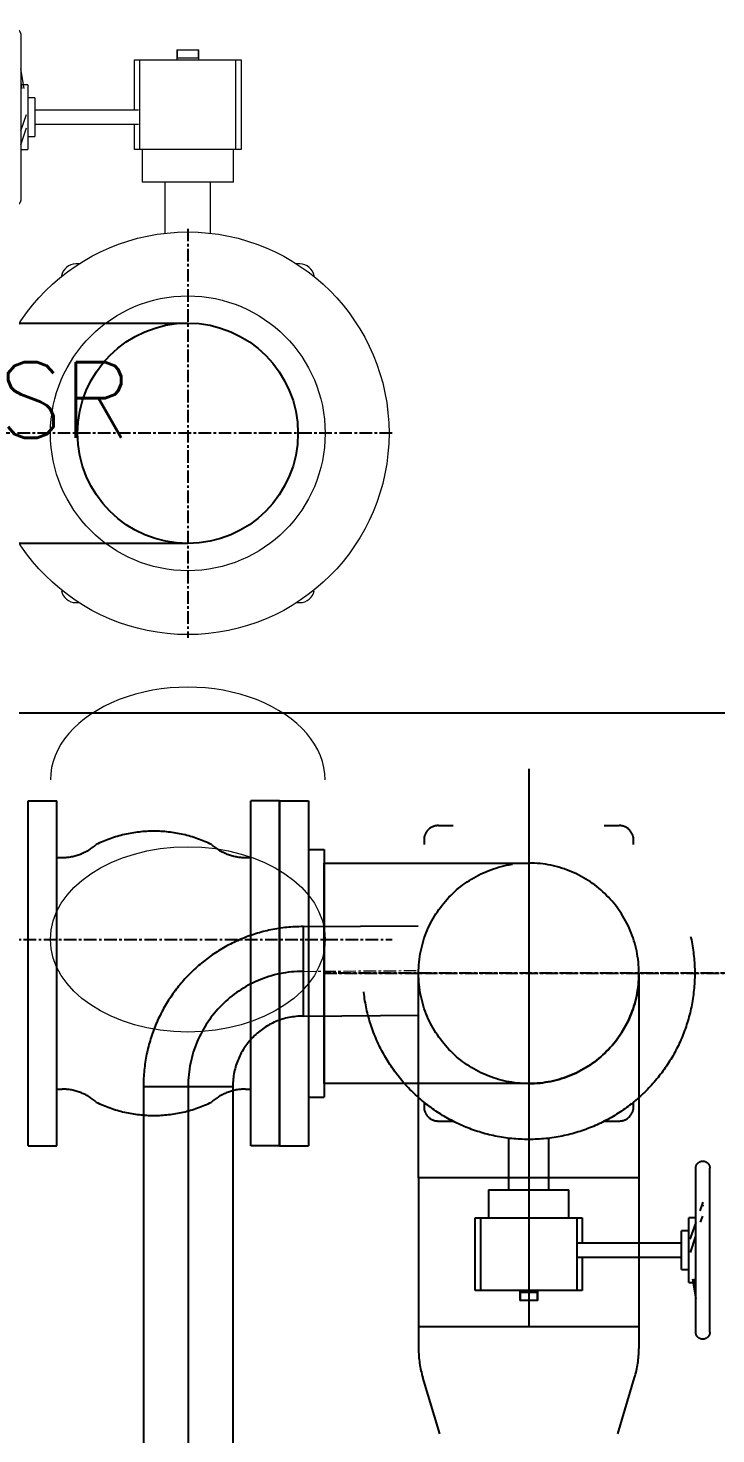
# Model space of a CAD drawing. Extents: x -181672 to 290600, y -29000 to 395522.
# Drawn here: x 9586 to 10270, y 33607 to 35003 of the extents above; entities that cross this region are included whole.
import ezdxf

# ---------------------------------------------------------------- set-up
doc = ezdxf.new("R2010")
doc.units = 0
doc.header["$LTSCALE"] = 10
doc.linetypes.add('XFM7P20PCW$0$CENTER', pattern=[2, 1.25, -0.25, 0.25, -0.25])
doc.linetypes.add('XFM7P20PCW$0$Dashed', pattern=[2, 1, -1])
doc.layers.add('XFM7P20PCW$0$M-PIPE--2', color=252, linetype='Continuous', lineweight=9)
doc.layers.add('XFM7P20PCW$0$M-PIPE--4', color=252, linetype='Continuous', lineweight=9)
doc.styles.add('XFM7P20PCW$0$Standard', font='txt.shx', dxfattribs={"bigfont": 'chineset.shx'})

# ---------------------------------------------------------------- blocks, each defined once
blk = doc.blocks.new('XFM7P20PCW$0$A$C03461BB6')
at = {"color": 1, "linetype": 'XFM7P20PCW$0$CENTER'}
for p, q in [((0, 203.2), (0, -203.2)), ((203.2, 0), (-203.2, 0))]:
    blk.add_line(p, q, dxfattribs=at)
at = {"color": 0}
blk.add_lwpolyline([(0, -109.5), (-203.2, -109.5), (-203.2, 109.5), (0, 109.5)], dxfattribs=at)
blk.add_circle((0, 0), 109.5, dxfattribs=at)
at = {"color": 0, "style": 'XFM7P20PCW$0$Standard'}
blk.add_text('SR', height=75, dxfattribs=at).set_placement((-188.3, -4.4))
blk = doc.blocks.new('XFM7P20PCW$0$BV-250A-T')
for p, q in [((-180, 396.1), (-179.9, 396.3)), ((-180, 395.8), (-180, 396.1)), ((-180, 395.5), (-180, 395.8)), ((-180, 395.5), (-180, 232.5)), ((-179.9, 396.9), (-179.8, 397.2)), ((-179.9, 396.6), (-179.9, 396.9)), ((-179.9, 396.3), (-179.9, 396.6)), ((-179.8, 397.2), (-179.7, 397.4)), ((-179.7, 397.4), (-179.6, 397.7)), ((-179.6, 398), (-179.4, 398.2)), ((-179.6, 397.7), (-179.6, 398)), ((-179.4, 398.2), (-179.3, 398.5)), ((-179.3, 398.5), (-179.2, 398.7)), ((-179.2, 398.7), (-179.1, 399)), ((-179.1, 399), (-178.9, 399.2)), ((-178.9, 399.2), (-178.8, 399.5)), ((-178.8, 399.5), (-178.6, 399.7)), ((-178.6, 399.7), (-178.4, 399.9)), ((-178.4, 399.9), (-178.3, 400.1)), ((-178.3, 400.1), (-178.1, 400.3)), ((-178.1, 400.3), (-177.9, 400.5)), ((-177.9, 400.5), (-177.7, 400.7)), ((-177.7, 400.7), (-177.5, 400.9)), ((-177.5, 400.9), (-177.2, 401.1)), ((-177.2, 401.1), (-177, 401.2)), ((-177, 401.2), (-176.8, 401.4)), ((-176.8, 401.4), (-176.5, 401.5)), ((-176.5, 401.5), (-176.3, 401.7)), ((-176.3, 401.7), (-176, 401.8)), ((-176, 401.8), (-175.8, 401.9)), ((-175.8, 401.9), (-175.5, 402)), ((-175.5, 402), (-175.3, 402.1)), ((-175.3, 402.1), (-175, 402.2)), ((-175, 402.2), (-174.7, 402.3)), ((-174.7, 402.3), (-174.5, 402.3)), ((-174.5, 402.3), (-174.2, 402.4)), ((-174.2, 402.4), (-173.9, 402.4)), ((-173.9, 402.4), (-173.6, 402.5)), ((-173.6, 402.5), (-173.4, 402.5)), ((-173.4, 402.5), (-173.1, 402.5)), ((-173.1, 402.5), (-173, 402.5)), ((-172.8, 401.2), (-173, 402.5)), ((-173, 402.5), (-173, 402.5)), ((-173, 402.5), (-172.7, 402.5)), ((-172.7, 402.5), (-172.4, 402.5)), ((-172.4, 402.5), (-172.2, 402.4)), ((-172.2, 402.4), (-171.9, 402.4)), ((-171.9, 402.4), (-171.6, 402.4)), ((-171.6, 402.4), (-171.3, 402.3)), ((-171.3, 402.3), (-171.1, 402.2)), ((-171.1, 402.2), (-170.8, 402.1)), ((-170.8, 402.1), (-170.5, 402.1)), ((-170.5, 402.1), (-170.3, 401.9)), ((-170.3, 401.9), (-170, 401.8)), ((-170, 401.8), (-169.8, 401.7)), ((-169.8, 401.7), (-169.5, 401.6)), ((-169.5, 401.6), (-169.3, 401.4)), ((-169.3, 401.4), (-169, 401.3)), ((-169, 401.3), (-168.8, 401.1)), ((-168.8, 401.1), (-168.6, 400.9)), ((-168.6, 400.9), (-168.4, 400.8)), ((-168.4, 400.8), (-168.2, 400.6)), ((-168.2, 400.6), (-168, 400.4)), ((-168, 400.4), (-167.8, 400.2)), ((-167.8, 400.2), (-167.6, 400)), ((-167.6, 400), (-167.4, 399.7)), ((-167.4, 399.7), (-167.3, 399.5)), ((-167.3, 399.5), (-167.1, 399.3)), ((-167.1, 399.3), (-167, 399)), ((-167, 399), (-166.8, 398.8)), ((-166.8, 398.8), (-166.7, 398.5)), ((-166.7, 398.5), (-166.6, 398.3)), ((-166.6, 398.3), (-166.5, 398)), ((-166.5, 398), (-166.4, 397.8)), ((-166.4, 397.8), (-166.3, 397.5)), ((-166.3, 397.5), (-166.2, 397.2)), ((-166.2, 397.2), (-166.2, 397)), ((-166.2, 397), (-166.1, 396.7)), ((-166.1, 396.7), (-166.1, 396.4)), ((-166.1, 396.4), (-166, 396.1)), ((-166, 396.1), (-166, 395.9)), ((-166, 395.9), (-166, 395.6)), ((-166, 395.6), (-166, 395.5)), ((-166, 395.5), (-166, 232.5)), ((-166, 395.5), (-166, 395.5)), ((-11, 381), (11, 381)), ((-11, 381), (-11, 371)), ((-10.5, 381), (-10.5, 373)), ((10.5, 373), (10.5, 381)), ((11, 371), (11, 381)), ((-53.1, 371), (53.1, 371)), ((-53.1, 321), (-53.1, 371)), ((-47.8, 282), (-47.8, 371)), ((-10.7, 373), (-11, 373)), ((-10.5, 373), (10.5, 373)), ((10.5, 373), (11, 373)), ((47.8, 282), (47.8, 371)), ((53.1, 371), (53.1, 282)), ((-162.7, 342.5), (-166, 362)), ((-166.1, 348.1), (-165.1, 342.5)), ((-159, 346), (-166, 346)), ((-159, 346), (-159, 282)), ((-152, 333.2), (-159, 333.2)), ((-152, 333.2), (-152, 294.8)), ((-160.6, 316.2), (-166.2, 300.1)), ((-49.1, 321), (-152, 321)), ((-166.1, 286.4), (-160.3, 303.3)), ((-159, 294.8), (-152, 294.8)), ((-152, 307), (-49.1, 307)), ((-53.1, 282), (-53.1, 307)), ((-170.9, 286.4), (-173, 280.3)), ((-166, 282), (-159, 282)), ((53.1, 282), (-53.1, 282)), ((-45.3, 282), (-45.3, 249.5)), ((45.3, 249.5), (45.3, 282)), ((-173, 266.3), (-170, 275.1)), ((-173, 269.3), (-173, 270.3)), ((45.3, 249.5), (-45.3, 249.5)), ((-22.7, 249.5), (-22.7, 198.7)), ((22.7, 198.7), (22.7, 249.5)), ((-180, 232.4), (-180, 232.5)), ((-180, 232.1), (-180, 232.4)), ((-180, 231.9), (-180, 232.1)), ((-179.9, 231.6), (-180, 231.9)), ((-179.9, 231.3), (-179.9, 231.6)), ((-179.8, 231), (-179.9, 231.3)), ((-179.8, 230.8), (-179.8, 231)), ((-179.7, 230.5), (-179.8, 230.8)), ((-179.6, 230.2), (-179.7, 230.5)), ((-179.5, 230), (-179.6, 230.2)), ((-179.4, 229.7), (-179.5, 230)), ((-179.3, 229.5), (-179.4, 229.7)), ((-179.2, 229.2), (-179.3, 229.5)), ((-179, 229), (-179.2, 229.2)), ((-178.9, 228.7), (-179, 229)), ((-178.7, 228.5), (-178.9, 228.7)), ((-178.6, 228.3), (-178.7, 228.5)), ((-178.4, 228), (-178.6, 228.3)), ((-178.2, 227.8), (-178.4, 228)), ((-178, 227.6), (-178.2, 227.8)), ((-177.8, 227.4), (-178, 227.6)), ((-177.6, 227.2), (-177.8, 227.4)), ((-177.4, 227.1), (-177.6, 227.2)), ((-177.2, 226.9), (-177.4, 227.1)), ((-177, 226.7), (-177.2, 226.9)), ((-176.7, 226.6), (-177, 226.7)), ((-176.5, 226.4), (-176.7, 226.6)), ((-176.2, 226.3), (-176.5, 226.4)), ((-176, 226.2), (-176.2, 226.3)), ((-175.7, 226.1), (-176, 226.2)), ((-175.5, 225.9), (-175.7, 226.1)), ((-175.2, 225.9), (-175.5, 225.9)), ((-174.9, 225.8), (-175.2, 225.9)), ((-174.7, 225.7), (-174.9, 225.8)), ((-174.4, 225.6), (-174.7, 225.7)), ((-174.1, 225.6), (-174.4, 225.6)), ((-173.8, 225.6), (-174.1, 225.6)), ((-173.6, 225.5), (-173.8, 225.6)), ((-173.3, 225.5), (-173.6, 225.5)), ((-173, 225.5), (-173.3, 225.5)), ((-172.9, 225.5), (-173, 225.5)), ((-172.6, 225.5), (-172.9, 225.5)), ((-172.4, 225.5), (-172.6, 225.5)), ((-172.1, 225.6), (-172.4, 225.5)), ((-171.8, 225.6), (-172.1, 225.6)), ((-171.5, 225.7), (-171.8, 225.6)), ((-171.3, 225.7), (-171.5, 225.7)), ((-171, 225.8), (-171.3, 225.7)), ((-170.7, 225.9), (-171, 225.8)), ((-170.5, 226), (-170.7, 225.9)), ((-170.2, 226.1), (-170.5, 226)), ((-170, 226.2), (-170.2, 226.1)), ((-169.7, 226.3), (-170, 226.2)), ((-169.5, 226.5), (-169.7, 226.3)), ((-169.2, 226.6), (-169.5, 226.5)), ((-169, 226.8), (-169.2, 226.6)), ((-168.8, 226.9), (-169, 226.8)), ((-168.5, 227.1), (-168.8, 226.9)), ((-168.3, 227.3), (-168.5, 227.1)), ((-168.1, 227.5), (-168.3, 227.3)), ((-167.9, 227.7), (-168.1, 227.5)), ((-167.7, 227.9), (-167.9, 227.7)), ((-167.6, 228.1), (-167.7, 227.9)), ((-167.4, 228.3), (-167.6, 228.1)), ((-167.2, 228.5), (-167.4, 228.3)), ((-167.1, 228.8), (-167.2, 228.5)), ((-166.9, 229), (-167.1, 228.8)), ((-166.8, 229.3), (-166.9, 229)), ((-166.7, 229.5), (-166.8, 229.3)), ((-166.6, 229.8), (-166.7, 229.5)), ((-166.4, 230), (-166.6, 229.8)), ((-166.3, 230.6), (-166.4, 230.3)), ((-166.4, 230.3), (-166.4, 230)), ((-166.2, 230.8), (-166.3, 230.6)), ((-166.1, 231.1), (-166.2, 230.8)), ((-166, 231.9), (-166.1, 231.7)), ((-166.1, 231.7), (-166.1, 231.4)), ((-166.1, 231.4), (-166.1, 231.1)), ((-166, 232.5), (-166, 232.2)), ((-166, 232.5), (-166, 232.5)), ((-166, 232.2), (-166, 231.9)), ((-107.8, 168.2), (-111.4, 168.2)), ((111.4, 168.2), (107.8, 168.2)), ((-125.6, 156.3), (-125.6, 155.6)), ((125.6, 155.6), (125.6, 156.3)), ((-125.6, -155.6), (-125.6, -156.3)), ((125.6, -156.3), (125.6, -155.6)), ((-107.8, -168.3), (-111.4, -168.3)), ((111.4, -168.3), (107.8, -168.3))]:
    blk.add_line(p, q)
blk.add_circle((0, 0), 200)
for centre, start, end in [((-111.4, 153.8), 90, 169.8685), ((111.4, 153.8), 10.1315, 90), ((-111.4, -153.8), 190.1315, 270), ((111.4, -153.8), 270, 349.8685)]:
    blk.add_arc(centre, 14.4, start, end)
blk = doc.blocks.new('XFM7P20PCW')
at = {"color": 1, "linetype": 'XFM7P20PCW$0$Dashed', "ltscale": 50}
for p, q in [((10083.66093, 34267.37495), (10083.66093, 33860.97495)), ((10083.66093, 34267.37495), (10083.66093, 33860.97495)), ((9586.01093, 34235.62495), (9614.58593, 34235.62495)), ((9586.01093, 33892.72495), (9586.01093, 34235.62495)), ((9614.58593, 33892.72495), (9614.58593, 34235.62495)), ((9807.43593, 33892.72495), (9807.43593, 34235.62495)), ((9836.01093, 34235.62495), (9807.43593, 34235.62495)), ((9836.01093, 33892.72495), (9836.01093, 34235.62495)), ((9836.01093, 34235.62495), (9864.58593, 34235.62495)), ((9836.01093, 34235.62495), (9836.01093, 33892.72495)), ((9864.58593, 34235.62495), (9864.58593, 33892.72495)), ((9993.88047, 34210.92495), (10008.56787, 34210.92495)), ((10158.75399, 34210.92495), (10173.44139, 34210.92495)), ((9864.58593, 34187.2062), (9880.46093, 34187.2062)), ((9880.46093, 34187.2062), (9880.46093, 33941.1437)), ((9979.66093, 34199.02111), (9979.66093, 34192.15294)), ((10187.66093, 34192.15294), (10187.66093, 34199.02111)), ((9859.06371, 34110.57496), (9973.77621, 34111.39635)), ((9859.70025, 34021.67724), (9974.41275, 34022.49863)), ((9700.63198, 33951.82697), (9700.60481, 32566.87959)), ((9700.63198, 33951.8261), (9789.53198, 33951.8261)), ((9745.08198, 33951.8261), (9745.05481, 32566.87872)), ((9789.53198, 33951.82523), (9789.50481, 32566.87785)), ((9864.58593, 33941.1437), (9880.46093, 33941.1437)), ((9979.66093, 33936.19695), (9979.66093, 33929.32878)), ((10187.66093, 33929.32878), (10187.66093, 33936.19695)), ((9993.88047, 33917.42495), (10008.56787, 33917.42495)), ((10158.75399, 33917.42495), (10173.44139, 33917.42495)), ((9586.01093, 33892.72495), (9614.58593, 33892.72495)), ((9836.01093, 33892.72495), (9807.43593, 33892.72495)), ((9836.01093, 33892.72495), (9864.58593, 33892.72495)), ((10063.66093, 33900.54262), (10063.66093, 33849.21341)), ((10103.66093, 33849.21341), (10103.66093, 33900.54262)), ((10249.66093, 33870.67495), (10249.66653, 33870.95487)), ((10249.66093, 33870.6702), (10249.66093, 33870.67495)), ((10249.66093, 33707.6797), (10249.66093, 33870.6702)), ((10249.66653, 33870.95487), (10249.68331, 33871.23435)), ((10249.68331, 33871.23435), (10249.71127, 33871.51293)), ((10249.71127, 33871.51293), (10249.75034, 33871.79017)), ((10249.75034, 33871.79017), (10249.80046, 33872.06563)), ((10249.80046, 33872.06563), (10249.86156, 33872.33887)), ((10249.86156, 33872.33887), (10249.93354, 33872.60944)), ((10249.93354, 33872.60944), (10250.01628, 33872.87691)), ((10250.01628, 33872.87691), (10250.10965, 33873.14087)), ((10250.10965, 33873.14087), (10250.2135, 33873.40088)), ((10250.2135, 33873.40088), (10250.32767, 33873.65652)), ((10250.32767, 33873.65652), (10250.45196, 33873.9074)), ((10250.45196, 33873.9074), (10250.58619, 33874.15311)), ((10250.58619, 33874.15311), (10250.73014, 33874.39325)), ((10250.73014, 33874.39325), (10250.88358, 33874.62744)), ((10250.88358, 33874.62744), (10251.04626, 33874.85532)), ((10251.04626, 33874.85532), (10251.21792, 33875.0765)), ((10251.21792, 33875.0765), (10251.39829, 33875.29064)), ((10251.39829, 33875.29064), (10251.58707, 33875.4974)), ((10251.58707, 33875.4974), (10251.78398, 33875.69644)), ((10251.78398, 33875.69644), (10251.98869, 33875.88745)), ((10251.98869, 33875.88745), (10252.20087, 33876.07012)), ((10252.20087, 33876.07012), (10252.42019, 33876.24416)), ((10252.42019, 33876.24416), (10252.64629, 33876.40929)), ((10252.64629, 33876.40929), (10252.87881, 33876.56524)), ((10252.87881, 33876.56524), (10253.11739, 33876.71178)), ((10253.11739, 33876.71178), (10253.36163, 33876.84865)), ((10253.36163, 33876.84865), (10253.61115, 33876.97565)), ((10253.61115, 33876.97565), (10253.86555, 33877.09257)), ((10253.86555, 33877.09257), (10254.12442, 33877.19922)), ((10254.12442, 33877.19922), (10254.38735, 33877.29544)), ((10254.38735, 33877.29544), (10254.65392, 33877.38106)), ((10254.65392, 33877.38106), (10254.9237, 33877.45595)), ((10254.9237, 33877.45595), (10255.19626, 33877.52)), ((10255.19626, 33877.52), (10255.47116, 33877.5731)), ((10255.47116, 33877.5731), (10255.74796, 33877.61516)), ((10255.74796, 33877.61516), (10256.02623, 33877.64611)), ((10256.02623, 33877.64611), (10256.30551, 33877.66592)), ((10256.30551, 33877.66592), (10256.58535, 33877.67454)), ((10256.58535, 33877.67454), (10256.66093, 33877.67495)), ((10256.66093, 33877.67495), (10256.94085, 33877.66935)), ((10256.94085, 33877.66935), (10257.22033, 33877.65256)), ((10257.22033, 33877.65256), (10257.49891, 33877.62461)), ((10257.49891, 33877.62461), (10257.77615, 33877.58554)), ((10257.77615, 33877.58554), (10258.05161, 33877.53541)), ((10258.05161, 33877.53541), (10258.32485, 33877.47431)), ((10258.32485, 33877.47431), (10258.59542, 33877.40234)), ((10258.59542, 33877.40234), (10258.86289, 33877.31959)), ((10258.86289, 33877.31959), (10259.12685, 33877.22622)), ((10259.12685, 33877.22622), (10259.38686, 33877.12237)), ((10259.38686, 33877.12237), (10259.6425, 33877.00821)), ((10259.6425, 33877.00821), (10259.89338, 33876.88391)), ((10259.89338, 33876.88391), (10260.13909, 33876.74968)), ((10260.13909, 33876.74968), (10260.37923, 33876.60573)), ((10260.37923, 33876.60573), (10260.61342, 33876.4523)), ((10260.61342, 33876.4523), (10260.84129, 33876.28962)), ((10260.84129, 33876.28962), (10261.06248, 33876.11796)), ((10261.06248, 33876.11796), (10261.27662, 33875.93759)), ((10261.27662, 33875.93759), (10261.48338, 33875.7488)), ((10261.48338, 33875.7488), (10261.68242, 33875.55189)), ((10261.68242, 33875.55189), (10261.87343, 33875.34719)), ((10261.87343, 33875.34719), (10262.0561, 33875.13501)), ((10262.0561, 33875.13501), (10262.23014, 33874.91569)), ((10262.23014, 33874.91569), (10262.39527, 33874.68959)), ((10262.39527, 33874.68959), (10262.55122, 33874.45706)), ((10262.55122, 33874.45706), (10262.69776, 33874.21849)), ((10262.69776, 33874.21849), (10262.83463, 33873.97425)), ((10262.83463, 33873.97425), (10262.96163, 33873.72472)), ((10262.96163, 33873.72472), (10263.07855, 33873.47032)), ((10263.07855, 33873.47032), (10263.1852, 33873.21145)), ((10263.1852, 33873.21145), (10263.28141, 33872.94852)), ((10263.28141, 33872.94852), (10263.36704, 33872.68195)), ((10263.36704, 33872.68195), (10263.44193, 33872.41218)), ((10263.44193, 33872.41218), (10263.50598, 33872.13962)), ((10263.50598, 33872.13962), (10263.55907, 33871.86472)), ((10263.55907, 33871.86472), (10263.60114, 33871.58791)), ((10263.60114, 33871.58791), (10263.63209, 33871.30965)), ((10263.63209, 33871.30965), (10263.6519, 33871.03037)), ((10263.6519, 33871.03037), (10263.66052, 33870.75052)), ((10263.66052, 33870.75052), (10263.66093, 33870.67495)), ((10263.66093, 33707.6797), (10263.66093, 33870.6702)), ((9974.12343, 33860.97495), (9974.12343, 33713.18472)), ((10083.66093, 33860.97495), (10083.66093, 33713.18472)), ((10193.19843, 33860.97495), (10193.19843, 33713.18472)), ((10043.66093, 33849.21341), (10043.66093, 33821.17495)), ((10043.66093, 33849.21341), (10123.66093, 33849.21341)), ((10123.66093, 33821.17495), (10123.66093, 33849.21341)), ((10256.66093, 33836.92495), (10253.6222, 33828.08007)), ((10254.56366, 33816.8204), (10256.66093, 33822.92495)), ((10256.66093, 33833.9189), (10256.66093, 33832.90655)), ((10030.53093, 33821.17495), (10136.79093, 33821.17495)), ((10030.53093, 33749.17495), (10030.53093, 33821.17495)), ((10035.84393, 33821.17495), (10035.84393, 33749.17495)), ((10131.47793, 33821.17495), (10131.47793, 33749.17495)), ((10136.79093, 33821.17495), (10136.79093, 33796.17495)), ((10242.66093, 33808.37495), (10235.66093, 33808.37495)), ((10235.66093, 33769.97495), (10235.66093, 33808.37495)), ((10249.66093, 33821.17495), (10242.66093, 33821.17495)), ((10242.66093, 33757.17495), (10242.66093, 33821.17495)), ((10249.74651, 33816.79905), (10243.9562, 33799.94511)), ((10235.66093, 33796.17495), (10132.76748, 33796.17495)), ((10244.31084, 33786.97737), (10249.84279, 33803.07928)), ((10132.76748, 33782.17495), (10235.66093, 33782.17495)), ((10136.79093, 33782.17495), (10136.79093, 33749.17495)), ((10235.66093, 33769.97495), (10242.66093, 33769.97495)), ((10242.66093, 33757.17495), (10249.66093, 33757.17495)), ((10246.36126, 33760.63371), (10249.70388, 33741.17492)), ((10249.71518, 33755.10913), (10248.76617, 33760.63371)), ((10136.79093, 33749.17495), (10030.53093, 33749.17495)), ((10074.66093, 33749.17495), (10074.66093, 33739.17495)), ((10074.66093, 33747.17495), (10074.94458, 33747.17495)), ((10092.66093, 33739.17495), (10074.66093, 33739.17495)), ((10075.07547, 33747.17495), (10075.07547, 33739.17495)), ((10092.24148, 33747.17495), (10075.08037, 33747.17495)), ((10092.24638, 33739.17495), (10092.24638, 33747.17495)), ((10092.37728, 33747.17495), (10092.66093, 33747.17495)), ((10092.66093, 33739.17495), (10092.66093, 33749.17495)), ((9974.12343, 33713.18472), (9974.12343, 33691.43748)), ((9974.12343, 33713.18472), (10193.19843, 33713.18472)), ((10193.19843, 33713.18472), (10193.19843, 33691.43748)), ((10249.66093, 33707.6797), (10249.66093, 33707.67495)), ((10249.66133, 33707.59937), (10249.66093, 33707.67495)), ((10249.66996, 33707.31953), (10249.66133, 33707.59937)), ((10249.68976, 33707.04025), (10249.66996, 33707.31953)), ((10249.72072, 33706.76198), (10249.68976, 33707.04025)), ((10249.76278, 33706.48518), (10249.72072, 33706.76198)), ((10249.81587, 33706.21028), (10249.76278, 33706.48518)), ((10249.87992, 33705.93772), (10249.81587, 33706.21028)), ((10249.95482, 33705.66794), (10249.87992, 33705.93772)), ((10250.04044, 33705.40137), (10249.95482, 33705.66794)), ((10250.13665, 33705.13844), (10250.04044, 33705.40137)), ((10250.24331, 33704.87957), (10250.13665, 33705.13844)), ((10250.36022, 33704.62517), (10250.24331, 33704.87957)), ((10250.48722, 33704.37565), (10250.36022, 33704.62517)), ((10250.6241, 33704.13141), (10250.48722, 33704.37565)), ((10250.77063, 33703.89283), (10250.6241, 33704.13141)), ((10250.92659, 33703.66031), (10250.77063, 33703.89283)), ((10251.09172, 33703.43421), (10250.92659, 33703.66031)), ((10251.26575, 33703.21489), (10251.09172, 33703.43421)), ((10251.44843, 33703.00271), (10251.26575, 33703.21489)), ((10251.63943, 33702.798), (10251.44843, 33703.00271)), ((10251.83848, 33702.60109), (10251.63943, 33702.798)), ((10252.04523, 33702.41231), (10251.83848, 33702.60109)), ((10252.25938, 33702.23194), (10252.04523, 33702.41231)), ((10252.48056, 33702.06028), (10252.25938, 33702.23194)), ((10252.70843, 33701.8976), (10252.48056, 33702.06028)), ((10252.94262, 33701.74416), (10252.70843, 33701.8976)), ((10253.18277, 33701.60021), (10252.94262, 33701.74416)), ((10253.42847, 33701.46598), (10253.18277, 33701.60021)), ((10253.67935, 33701.34169), (10253.42847, 33701.46598)), ((10253.935, 33701.22752), (10253.67935, 33701.34169)), ((10254.19501, 33701.12367), (10253.935, 33701.22752)), ((10254.45896, 33701.0303), (10254.19501, 33701.12367)), ((10254.72644, 33700.94756), (10254.45896, 33701.0303)), ((10254.99701, 33700.87558), (10254.72644, 33700.94756)), ((10255.27024, 33700.81448), (10254.99701, 33700.87558)), ((10255.5457, 33700.76436), (10255.27024, 33700.81448)), ((10255.82294, 33700.72529), (10255.5457, 33700.76436)), ((10256.10152, 33700.69734), (10255.82294, 33700.72529)), ((10256.381, 33700.68055), (10256.10152, 33700.69734)), ((10256.66093, 33700.67495), (10256.381, 33700.68055)), ((10256.43433, 33701.99405), (10256.66093, 33700.67495)), ((10256.66093, 33700.69939), (10256.66093, 33700.67495)), ((10256.7365, 33700.67536), (10256.66093, 33700.67495)), ((10257.01635, 33700.68398), (10256.7365, 33700.67536)), ((10257.29563, 33700.70378), (10257.01635, 33700.68398)), ((10257.57389, 33700.73474), (10257.29563, 33700.70378)), ((10257.8507, 33700.7768), (10257.57389, 33700.73474)), ((10258.1256, 33700.82989), (10257.8507, 33700.7768)), ((10258.39816, 33700.89394), (10258.1256, 33700.82989)), ((10258.66793, 33700.96884), (10258.39816, 33700.89394)), ((10258.9345, 33701.05446), (10258.66793, 33700.96884)), ((10259.19743, 33701.15067), (10258.9345, 33701.05446)), ((10259.4563, 33701.25733), (10259.19743, 33701.15067)), ((10259.7107, 33701.37424), (10259.4563, 33701.25733)), ((10259.96023, 33701.50124), (10259.7107, 33701.37424)), ((10260.20447, 33701.63812), (10259.96023, 33701.50124)), ((10260.44304, 33701.78465), (10260.20447, 33701.63812)), ((10260.67557, 33701.94061), (10260.44304, 33701.78465)), ((10260.90167, 33702.10574), (10260.67557, 33701.94061)), ((10261.12098, 33702.27977), (10260.90167, 33702.10574)), ((10261.33317, 33702.46245), (10261.12098, 33702.27977)), ((10261.53787, 33702.65345), (10261.33317, 33702.46245)), ((10261.73478, 33702.8525), (10261.53787, 33702.65345)), ((10261.92357, 33703.05925), (10261.73478, 33702.8525)), ((10262.10394, 33703.2734), (10261.92357, 33703.05925)), ((10262.2756, 33703.49458), (10262.10394, 33703.2734)), ((10262.43828, 33703.72245), (10262.2756, 33703.49458)), ((10262.59171, 33703.95664), (10262.43828, 33703.72245)), ((10262.73566, 33704.19679), (10262.59171, 33703.95664)), ((10262.86989, 33704.44249), (10262.73566, 33704.19679)), ((10262.99419, 33704.69337), (10262.86989, 33704.44249)), ((10263.10835, 33704.94902), (10262.99419, 33704.69337)), ((10263.2122, 33705.20903), (10263.10835, 33704.94902)), ((10263.30557, 33705.47298), (10263.2122, 33705.20903)), ((10263.38831, 33705.74046), (10263.30557, 33705.47298)), ((10263.46029, 33706.01103), (10263.38831, 33705.74046)), ((10263.52139, 33706.28426), (10263.46029, 33706.01103)), ((10263.57152, 33706.55972), (10263.52139, 33706.28426)), ((10263.61059, 33706.83696), (10263.57152, 33706.55972)), ((10263.63854, 33707.11554), (10263.61059, 33706.83696)), ((10263.65533, 33707.39502), (10263.63854, 33707.11554)), ((10263.66093, 33707.67495), (10263.65533, 33707.39502)), ((9995.2562, 33606.66991), (9978.39066, 33662.53702)), ((10172.06566, 33606.66991), (10188.9312, 33662.53702))]:
    blk.add_line(p, q, dxfattribs=at)
blk.add_line((9859.38198, 34110.5761), (9859.38198, 34021.6761))
at = {"color": 1, "linetype": 'XFM7P20PCW$0$CENTER'}
for p, q in [((9541.56093, 34097.88364), (9947.96093, 34097.88364)), ((9880.46093, 34064.17495), (10286.86093, 34064.17495)), ((10286.86093, 34064.17495), (9880.46093, 34064.17495))]:
    blk.add_line(p, q, dxfattribs=at)
at = {"color": 1, "linetype": 'XFM7P20PCW$0$Dashed', "ltscale": 50}
for points in [[(9614.58593, 34179.22692), (9619.97721, 34179.22692, 0.1842434124), (9653.6922, 34192.087, -0.2317057039), (9768.32965, 34192.087, 0.1842434124), (9802.04465, 34179.22692), (9807.43593, 34179.22692)], [(9614.58593, 33949.12297), (9619.97721, 33949.12297, -0.1842434124), (9653.6922, 33936.2629, 0.2317057039), (9768.32965, 33936.2629, -0.1842434124), (9802.04465, 33949.12297), (9807.43593, 33949.12297)]]:
    blk.add_lwpolyline(points, format="xyb", dxfattribs=at)
for points in [[(10083.66093, 33954.63745), (9880.46093, 33954.63745), (9880.46093, 34173.71245), (10083.66093, 34173.71245)], [(10193.19843, 34064.17495), (10193.19843, 33860.97495), (9974.12343, 33860.97495), (9974.12343, 34064.17495)]]:
    blk.add_lwpolyline(points, dxfattribs=at)
for radius in [165, 109.5375]:
    blk.add_circle((10083.66093, 34064.17495), radius, dxfattribs=at)
for centre, radius, start, end in [((9993.88047, 34196.48017), 14.44478, 90, 169.8685313), ((10173.44139, 34196.48017), 14.44478, 10.1314687, 90), ((10083.66093, 34064.17495), 109.5375, 270, 90), ((9859.38198, 33951.8261), 158.75, 90, 180), ((9859.38198, 33951.8261), 114.3, 90, 180), ((9859.38198, 33951.8261), 69.85, 90, 180), ((9993.88047, 33931.86973), 14.44478, 190.1314687, 270), ((10173.44139, 33931.86973), 14.44478, 270, 349.8685313), ((10074.12343, 33691.43748), 100, 180, 196.79837178), ((10093.19843, 33691.43748), 100, 343.20162822, 0)]:
    blk.add_arc(centre, radius, start, end, dxfattribs=at)
at = {"layer": 'XFM7P20PCW$0$M-PIPE--2'}
blk.add_circle((9744.76093, 34600.62495), 136.525, dxfattribs=at)
blk.add_ellipse((9744.76093, 34256.35276), major_axis=(136.525, 0), ratio=0.6742063368, start_param=6.2831839086, end_param=9.4247793593, dxfattribs=at)
blk.add_ellipse((9744.76093, 34097.88364), major_axis=(136.525, 0), ratio=0.6742063368, dxfattribs=at)
at = {"layer": 'XFM7P20PCW$0$M-PIPE--4', "color": 1, "linetype": 'XFM7P20PCW$0$CENTER'}
blk.add_line((9859.38198, 34066.1261), (9974.09448, 34066.94749), dxfattribs=at)
at = {"color": 1, "linetype": 'XFM7P20PCW$0$Dashed', "ltscale": 50}
blk.add_blockref('XFM7P20PCW$0$A$C03461BB6', (9744.76093, 34600.62495), dxfattribs=at)
at = {"layer": 'XFM7P20PCW$0$M-PIPE--2'}
blk.add_blockref('XFM7P20PCW$0$BV-250A-T', (9744.76093, 34600.62495), dxfattribs=at)
blk = doc.blocks.new('XFM7Q20PCW-200K')
blk.add_line((919.4, 34322.8), (13331.5, 34322.8))

msp = doc.modelspace()

# ---------------------------------------------------------------- block references
for name in ['XFM7P20PCW', 'XFM7Q20PCW-200K']:
    msp.add_blockref(name, (0, 0))

doc.saveas('drawing.dxf')
